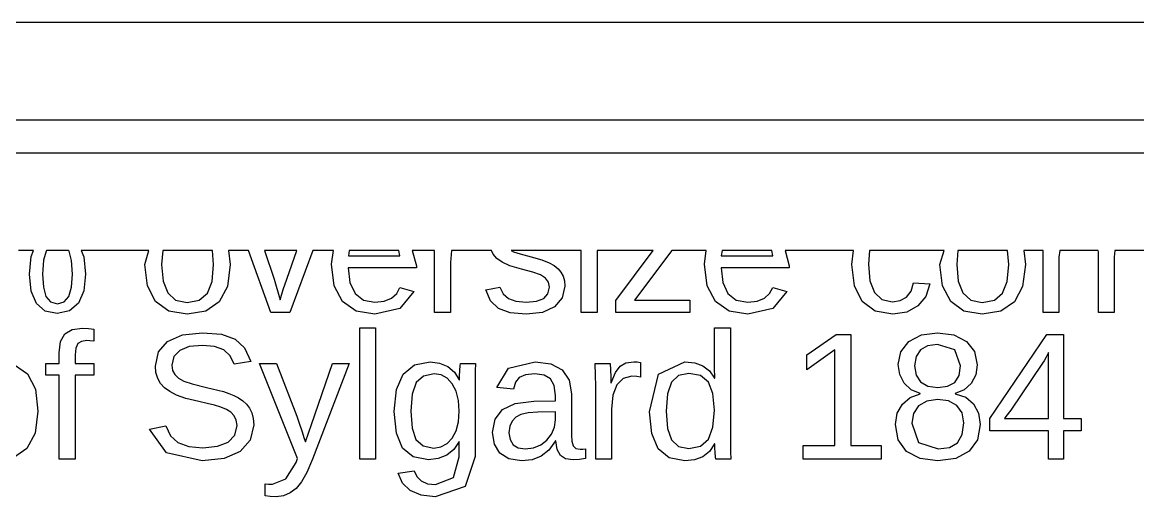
# Model space of a CAD drawing. Extents: x -25 to 123, y -44 to 109.
# Drawn here: x 37.31 to 54.83, y -10.51 to -3.07 of the extents above; entities that cross this region are included whole.
import ezdxf

# ---------------------------------------------------------------- set-up
doc = ezdxf.new("R2010")
doc.units = 0

msp = doc.modelspace()

# ---------------------------------------------------------------- linework, layer by layer
for p, q in [((-7.66949, -3.06779), (99.7035, -3.06779)), ((101.237, -4.6017), (-9.2034, -4.6017)), ((-9.71469, -5.11299), (101.749, -5.11299)), ((37.4869, -6.6469), (37.2468, -6.6469)), ((37.4481, -6.7419), (37.4869, -6.6469)), ((37.6816, -6.65575), (37.6395, -6.80103)), ((37.6896, -6.6469), (37.6816, -6.65575)), ((38.0343, -6.6469), (37.6896, -6.6469)), ((38.0436, -6.65784), (38.0343, -6.6469)), ((39.2983, -6.6469), (38.2355, -6.6469)), ((38.2355, -6.6469), (38.2759, -6.74712)), ((39.2345, -6.86795), (39.2983, -6.6469)), ((39.517, -6.6469), (39.4966, -6.86795)), ((40.2945, -6.6469), (39.517, -6.6469)), ((40.3135, -6.86795), (40.2945, -6.6469)), ((40.8594, -6.6469), (40.5497, -6.6469)), ((40.5497, -6.6469), (40.5756, -6.86795)), ((41.2127, -7.61964), (40.8594, -6.6469)), ((41.6196, -6.6469), (41.1124, -6.6469)), ((41.1124, -6.6469), (41.264, -7.09538)), ((41.4624, -7.09814), (41.6196, -6.6469)), ((41.8713, -6.6469), (41.5081, -7.61964)), ((42.1938, -6.6469), (41.8713, -6.6469)), ((42.1656, -6.85963), (42.1938, -6.6469)), ((42.445, -6.6469), (42.4305, -6.73064)), ((43.2239, -6.6469), (42.445, -6.6469)), ((43.2405, -6.73064), (43.2239, -6.6469)), ((43.7846, -6.6469), (43.4316, -6.6469)), ((43.4316, -6.6469), (43.4984, -6.88875)), ((43.7846, -7.61964), (43.7846, -6.6469)), ((44.052, -6.6469), (44.0343, -6.83745)), ((44.6761, -6.6469), (44.052, -6.6469)), ((44.7015, -6.70291), (44.6761, -6.6469)), ((46.0884, -6.6469), (44.9892, -6.6469)), ((44.9892, -6.6469), (45.0246, -6.66685)), ((46.0884, -7.61964), (46.0884, -6.6469)), ((47.2174, -6.6469), (46.3381, -6.6469)), ((46.3381, -6.6469), (46.3381, -7.61964)), ((46.6298, -7.42963), (47.2174, -6.6469)), ((47.5103, -6.6469), (46.9239, -7.42685)), ((48.0506, -6.6469), (47.5103, -6.6469)), ((48.0224, -6.85963), (48.0506, -6.6469)), ((48.3018, -6.6469), (48.2873, -6.73064)), ((49.0807, -6.6469), (48.3018, -6.6469)), ((49.0972, -6.73064), (49.0807, -6.6469)), ((50.3634, -6.6469), (49.2884, -6.6469)), ((49.2884, -6.6469), (49.3552, -6.88875)), ((50.3359, -6.86795), (50.3634, -6.6469)), ((50.6145, -6.6469), (50.5966, -6.8624)), ((51.7853, -6.6469), (50.6145, -6.6469)), ((51.7215, -6.86795), (51.7853, -6.6469)), ((52.004, -6.6469), (51.9836, -6.86795)), ((52.7815, -6.6469), (52.004, -6.6469)), ((52.8005, -6.86795), (52.7815, -6.6469)), ((53.3419, -6.6469), (53.0367, -6.6469)), ((53.0367, -6.6469), (53.0626, -6.86795)), ((53.3419, -7.61964), (53.3419, -6.6469)), ((53.6023, -6.6469), (53.5901, -6.75006)), ((54.2084, -6.6469), (53.6023, -6.6469)), ((54.2101, -6.66824), (54.2084, -6.6469)), ((54.4688, -6.6469), (54.457, -6.75006)), ((55.0752, -6.6469), (54.4688, -6.6469)), ((37.4216, -7.01772), (37.4481, -6.7419)), ((37.6395, -6.80103), (37.6255, -7.01772)), ((38.0837, -6.80363), (38.0436, -6.65784)), ((38.097, -7.01772), (38.0837, -6.80363)), ((38.2759, -6.74712), (38.3023, -7.01772)), ((42.4305, -6.73064), (43.2405, -6.73064)), ((44.7627, -6.77347), (44.7015, -6.70291)), ((44.8436, -6.8326), (44.7627, -6.77347)), ((45.0246, -6.66685), (45.1259, -6.70152)), ((45.1259, -6.70152), (45.2992, -6.74728)), ((45.2992, -6.74728), (45.4698, -6.79532)), ((45.4698, -6.79532), (45.5849, -6.83954)), ((48.2873, -6.73064), (49.0972, -6.73064)), ((53.5901, -6.75006), (53.5901, -7.61964)), ((54.2101, -7.61964), (54.2101, -6.66824)), ((54.457, -6.75006), (54.457, -7.61964)), ((39.2764, -7.202), (39.2345, -6.86795)), ((39.4966, -6.86795), (39.5207, -7.12779)), ((40.2894, -7.13387), (40.3135, -6.86795)), ((40.5756, -6.86795), (40.5323, -7.21155)), ((42.2091, -7.20253), (42.1656, -6.85963)), ((43.4984, -6.92201), (42.4277, -6.92201)), ((42.4277, -6.92201), (42.4544, -7.15051)), ((43.4984, -6.88875), (43.4984, -6.92201)), ((44.0343, -6.83745), (44.0343, -7.61964)), ((44.9655, -6.88651), (44.8436, -6.8326)), ((45.1494, -6.94144), (44.9655, -6.88651)), ((45.3284, -6.98859), (45.1494, -6.94144)), ((45.4455, -7.0295), (45.3284, -6.98859)), ((45.5849, -6.83954), (45.6631, -6.88408)), ((45.6631, -6.88408), (45.7229, -6.93312)), ((45.7229, -6.93312), (45.7678, -6.98842)), ((45.7678, -6.98842), (45.8013, -7.0517)), ((48.0659, -7.20253), (48.0224, -6.85963)), ((49.3552, -6.92201), (48.2845, -6.92201)), ((48.2845, -6.92201), (48.3112, -7.15051)), ((49.3552, -6.88875), (49.3552, -6.92201)), ((50.3773, -7.20374), (50.3359, -6.86795)), ((50.5966, -6.8624), (50.6202, -7.12314)), ((51.7634, -7.202), (51.7215, -6.86795)), ((51.9836, -6.86795), (52.0077, -7.12779)), ((52.7764, -7.13387), (52.8005, -6.86795)), ((53.0626, -6.86795), (53.0193, -7.21155)), ((37.4492, -7.28661), (37.4216, -7.01772)), ((37.6255, -7.01772), (37.6392, -7.2242)), ((38.0828, -7.22246), (38.097, -7.01772)), ((38.3023, -7.01772), (38.2742, -7.2814)), ((39.5207, -7.12779), (39.593, -7.31381)), ((40.2171, -7.31868), (40.2894, -7.13387)), ((41.264, -7.09538), (41.297, -7.20529)), ((41.4083, -7.2618), (41.4624, -7.09814)), ((42.4544, -7.15051), (42.5345, -7.32008)), ((45.5253, -7.08012), (45.4455, -7.0295)), ((45.5711, -7.14392), (45.5253, -7.08012)), ((45.5863, -7.22435), (45.5711, -7.14392)), ((45.8013, -7.0517), (45.8221, -7.12364)), ((45.8221, -7.12364), (45.829, -7.20494)), ((48.3112, -7.15051), (48.3913, -7.32008)), ((50.6202, -7.12314), (50.6909, -7.30621)), ((51.2701, -7.28679), (51.3081, -7.15642)), ((51.3081, -7.15642), (51.5605, -7.17305)), ((51.5605, -7.17305), (51.4998, -7.36757)), ((52.0077, -7.12779), (52.08, -7.31381)), ((52.7041, -7.31868), (52.7764, -7.13387)), ((37.5319, -7.48026), (37.4492, -7.28661)), ((37.6392, -7.2242), (37.6803, -7.36929)), ((38.0401, -7.3679), (38.0828, -7.22246)), ((38.2742, -7.2814), (38.1899, -7.4761)), ((39.4023, -7.44696), (39.2764, -7.202)), ((39.593, -7.31381), (39.7169, -7.42564)), ((40.0886, -7.42685), (40.2171, -7.31868)), ((40.5323, -7.21155), (40.4023, -7.45459)), ((41.297, -7.20529), (41.3597, -7.42407)), ((41.3597, -7.42407), (41.4083, -7.2618)), ((42.3397, -7.44905), (42.2091, -7.20253)), ((42.5345, -7.32008), (42.6659, -7.42513)), ((43.1066, -7.39496), (43.1886, -7.32111)), ((43.1886, -7.32111), (43.2391, -7.22992)), ((43.4582, -7.29233), (43.2381, -7.55859)), ((43.2391, -7.22992), (43.4582, -7.29233)), ((44.5905, -7.26736), (44.8111, -7.22435)), ((44.6628, -7.43707), (44.5905, -7.26736)), ((44.8111, -7.22435), (44.8599, -7.3289)), ((44.8599, -7.3289), (44.9428, -7.4012)), ((45.4982, -7.39911), (45.5643, -7.32631)), ((45.5643, -7.32631), (45.5863, -7.22435)), ((45.829, -7.20494), (45.789, -7.39287)), ((48.1965, -7.44905), (48.0659, -7.20253)), ((48.3913, -7.32008), (48.5227, -7.42513)), ((48.9634, -7.39496), (49.0454, -7.32111)), ((49.0454, -7.32111), (49.0959, -7.22992)), ((49.315, -7.29233), (49.0948, -7.55859)), ((49.0959, -7.22992), (49.315, -7.29233)), ((50.5016, -7.44835), (50.3773, -7.20374)), ((50.6909, -7.30621), (50.8091, -7.41437)), ((51.1978, -7.37831), (51.2701, -7.28679)), ((51.8893, -7.44696), (51.7634, -7.202)), ((52.08, -7.31381), (52.2039, -7.42564)), ((52.5756, -7.42685), (52.7041, -7.31868)), ((53.0193, -7.21155), (52.8892, -7.45459)), ((37.6686, -7.59727), (37.5319, -7.48026)), ((37.6803, -7.36929), (37.7529, -7.45511)), ((37.7529, -7.45511), (37.8613, -7.48372)), ((37.8613, -7.48372), (37.967, -7.45476)), ((37.967, -7.45476), (38.0401, -7.3679)), ((38.1899, -7.4761), (38.0509, -7.59624)), ((39.6103, -7.59726), (39.4023, -7.44696)), ((39.7169, -7.42564), (39.896, -7.46292)), ((39.896, -7.46292), (40.0886, -7.42685)), ((40.4023, -7.45459), (40.1897, -7.59917)), ((42.5534, -7.59778), (42.3397, -7.44905)), ((42.6659, -7.42513), (42.8466, -7.46016)), ((42.8466, -7.46016), (42.9927, -7.44385)), ((42.9927, -7.44385), (43.1066, -7.39496)), ((44.7881, -7.55515), (44.6628, -7.43707)), ((44.9428, -7.4012), (45.062, -7.44333)), ((45.062, -7.44333), (45.2202, -7.45737)), ((45.2202, -7.45737), (45.3847, -7.44281)), ((45.3847, -7.44281), (45.4982, -7.39911)), ((45.6688, -7.53226), (45.4766, -7.61859)), ((45.789, -7.39287), (45.6688, -7.53226)), ((46.6298, -7.61964), (46.6298, -7.42963)), ((46.9239, -7.42685), (47.7935, -7.42685)), ((47.7935, -7.42685), (47.7935, -7.61964)), ((48.4102, -7.59778), (48.1965, -7.44905)), ((48.5227, -7.42513), (48.7034, -7.46016)), ((48.7034, -7.46016), (48.8495, -7.44385)), ((48.8495, -7.44385), (48.9634, -7.39496)), ((50.7046, -7.59761), (50.5016, -7.44835)), ((50.8091, -7.41437), (50.9752, -7.45044)), ((50.9752, -7.45044), (51.0974, -7.4324)), ((51.0974, -7.4324), (51.1978, -7.37831)), ((51.376, -7.5184), (51.1999, -7.61513)), ((51.4998, -7.36757), (51.376, -7.5184)), ((52.0973, -7.59726), (51.8893, -7.44696)), ((52.2039, -7.42564), (52.383, -7.46292)), ((52.383, -7.46292), (52.5756, -7.42685)), ((52.8892, -7.45459), (52.6767, -7.59917)), ((37.8585, -7.63629), (37.6686, -7.59727)), ((38.0509, -7.59624), (37.8585, -7.63629)), ((39.8988, -7.64737), (39.6103, -7.59726)), ((40.1897, -7.59917), (39.8988, -7.64737)), ((41.5081, -7.61964), (41.2127, -7.61964)), ((42.8466, -7.64737), (42.5534, -7.59778)), ((43.2381, -7.55859), (42.8466, -7.64737)), ((44.0343, -7.61964), (43.7846, -7.61964)), ((44.9721, -7.6243), (44.7881, -7.55515)), ((45.2202, -7.64737), (44.9721, -7.6243)), ((45.4766, -7.61859), (45.2202, -7.64737)), ((46.3381, -7.61964), (46.0884, -7.61964)), ((47.7935, -7.61964), (46.6298, -7.61964)), ((48.7034, -7.64737), (48.4102, -7.59778)), ((49.0948, -7.55859), (48.7034, -7.64737)), ((50.9821, -7.64737), (50.7046, -7.59761)), ((51.1999, -7.61513), (50.9821, -7.64737)), ((52.3858, -7.64737), (52.0973, -7.59726)), ((52.6767, -7.59917), (52.3858, -7.64737)), ((53.5901, -7.61964), (53.3419, -7.61964)), ((54.457, -7.61964), (54.2101, -7.61964)), ((38.0928, -7.88765), (38.2547, -7.86511)), ((38.2547, -7.86511), (38.3507, -7.86928)), ((38.3507, -7.86928), (38.4308, -7.88176)), ((38.4308, -7.88176), (38.4308, -8.07175)), ((42.6075, -9.92049), (42.6075, -7.86234)), ((42.6075, -7.86234), (42.8572, -7.86234)), ((42.8572, -7.86234), (42.8572, -9.92049)), ((48.1803, -8.48505), (48.1803, -7.86234)), ((48.1803, -7.86234), (48.4299, -7.86234)), ((48.4299, -7.86234), (48.4299, -9.61121)), ((37.9111, -8.07419), (37.9787, -7.95528)), ((37.9787, -7.95528), (38.0928, -7.88765)), ((39.5915, -8.07317), (39.825, -7.97121)), ((39.825, -7.97121), (40.1414, -7.93723)), ((40.1414, -7.93723), (40.4351, -7.96272)), ((40.4351, -7.96272), (40.6504, -8.03917)), ((40.6504, -8.03917), (40.8002, -8.177)), ((49.6283, -8.28395), (50.0902, -7.96635)), ((50.0902, -7.96635), (50.3204, -7.96635)), ((50.3204, -7.96635), (50.3204, -9.7083)), ((51.2342, -8.07594), (51.4299, -7.97191)), ((51.4299, -7.97191), (51.6829, -7.93723)), ((51.6829, -7.93723), (51.941, -7.97121)), ((51.941, -7.97121), (52.1385, -8.07317)), ((52.5058, -9.28389), (53.4004, -7.96635)), ((53.4004, -7.96635), (53.6625, -7.96635)), ((53.6625, -7.96635), (53.6625, -9.28111)), ((37.8885, -8.25069), (37.9111, -8.07419)), ((38.1489, -8.17751), (38.1382, -8.28534)), ((38.1812, -8.10921), (38.1489, -8.17751)), ((38.2374, -8.0728), (38.1812, -8.10921)), ((38.3199, -8.06065), (38.2374, -8.0728)), ((38.3719, -8.06343), (38.3199, -8.06065)), ((38.4308, -8.07175), (38.3719, -8.06343)), ((39.4474, -8.23784), (39.5915, -8.07317)), ((39.7808, -8.21461), (39.6882, -8.31136)), ((39.932, -8.15636), (39.7808, -8.21461)), ((40.1387, -8.13695), (39.932, -8.15636)), ((40.329, -8.15445), (40.1387, -8.13695)), ((40.4729, -8.20699), (40.329, -8.15445)), ((40.5741, -8.29836), (40.4729, -8.20699)), ((40.8002, -8.177), (40.8973, -8.38657)), ((50.0694, -8.2049), (49.6283, -8.51971)), ((50.0694, -9.7083), (50.0694, -8.2049)), ((51.1089, -8.23576), (51.2342, -8.07594)), ((51.4145, -8.20628), (51.3453, -8.30995)), ((51.5277, -8.14388), (51.4145, -8.20628)), ((51.6829, -8.12308), (51.5277, -8.14388)), ((51.9554, -8.20595), (51.6829, -8.12308)), ((52.0462, -8.45454), (51.9554, -8.20595)), ((52.1385, -8.07317), (52.2638, -8.23299)), ((52.2638, -8.23299), (52.3056, -8.44067)), ((37.8885, -8.41988), (37.8885, -8.25069)), ((38.1382, -8.28534), (38.1382, -8.41988)), ((39.3994, -8.46008), (39.4474, -8.23784)), ((39.6882, -8.31136), (39.6574, -8.44621)), ((40.6366, -8.43236), (40.5741, -8.29836)), ((40.8973, -8.38657), (40.6366, -8.43236)), ((43.4667, -8.44362), (43.7148, -8.3963)), ((43.7148, -8.3963), (43.8637, -8.41449)), ((44.9448, -8.49338), (45.3643, -8.39215)), ((45.3643, -8.39215), (45.6122, -8.42456)), ((46.7899, -8.40982), (46.9154, -8.39215)), ((46.9154, -8.39215), (46.9657, -8.39561)), ((46.9657, -8.39561), (47.0166, -8.40601)), ((47.0166, -8.40601), (47.0166, -8.63484)), ((47.2989, -8.58839), (47.7129, -8.39215)), ((47.7129, -8.39215), (47.8693, -8.40775)), ((47.8693, -8.40775), (47.9972, -8.45456)), ((49.6283, -8.51971), (49.6283, -8.28395)), ((51.0671, -8.4379), (51.1089, -8.23576)), ((51.3453, -8.30995), (51.3223, -8.45454)), ((53.3563, -8.37686), (53.3338, -8.41295)), ((53.3879, -8.3214), (53.3563, -8.37686)), ((53.4156, -8.27043), (53.3879, -8.3214)), ((53.4267, -8.24789), (53.4156, -8.27043)), ((53.4267, -9.28111), (53.4267, -8.24789)), ((37.1852, -8.43947), (37.3929, -8.58145)), ((37.3929, -8.58145), (37.5146, -8.82294)), ((37.6777, -8.60155), (37.6777, -8.41988)), ((37.6777, -8.41988), (37.8885, -8.41988)), ((38.1382, -8.41988), (38.4308, -8.41988)), ((38.4308, -8.41988), (38.4308, -8.60155)), ((39.4086, -8.56343), (39.3994, -8.46008)), ((39.4362, -8.65427), (39.4086, -8.56343)), ((39.6574, -8.44621), (39.6693, -8.52856)), ((39.6693, -8.52856), (39.7052, -8.59532)), ((41.6311, -9.91354), (41.0361, -8.41988)), ((41.0361, -8.41988), (41.3024, -8.41988)), ((41.3024, -8.41988), (41.6186, -9.24922)), ((41.8516, -9.37544), (42.1803, -8.41988)), ((42.4438, -8.41988), (41.8668, -9.92049)), ((42.1803, -8.41988), (42.4438, -8.41988)), ((43.2911, -8.58562), (43.4667, -8.44362)), ((43.7758, -8.58214), (43.6104, -8.61681)), ((43.8849, -8.59966), (43.7758, -8.58214)), ((43.8637, -8.41449), (43.9915, -8.4691)), ((43.9915, -8.4691), (44.0953, -8.55734)), ((44.0953, -8.55734), (44.1725, -8.67644)), ((44.1766, -8.61958), (44.1808, -8.53221)), ((44.1808, -8.53221), (44.1863, -8.4528)), ((44.1863, -8.4528), (44.1919, -8.41988)), ((44.1919, -8.41988), (44.429, -8.41988)), ((44.4228, -8.53499), (44.4207, -8.73055)), ((44.429, -8.41988), (44.4228, -8.53499)), ((44.7624, -8.7971), (44.9448, -8.49338)), ((45.3588, -8.58214), (45.2139, -8.59636)), ((45.503, -8.6019), (45.3588, -8.58214)), ((45.6122, -8.42456), (45.7901, -8.52182)), ((45.7901, -8.52182), (45.8972, -8.68044)), ((46.3128, -8.60295), (46.3065, -8.41988)), ((46.3065, -8.41988), (46.5423, -8.41988)), ((46.5423, -8.41988), (46.5506, -8.62408)), ((46.5589, -8.72638), (46.6231, -8.5641)), ((46.6231, -8.5641), (46.6962, -8.46286)), ((46.6962, -8.46286), (46.7899, -8.40982)), ((47.7795, -8.5766), (47.6171, -8.61143)), ((47.9605, -8.61127), (47.7795, -8.5766)), ((47.9972, -8.45456), (48.0999, -8.53534)), ((48.0999, -8.53534), (48.1803, -8.65286)), ((48.1831, -8.65286), (48.1803, -8.48505)), ((51.0901, -8.59497), (51.0671, -8.4379)), ((51.3223, -8.45454), (51.346, -8.60242)), ((52.0232, -8.6111), (52.0462, -8.45454)), ((52.3056, -8.44067), (52.2823, -8.59773)), ((53.3338, -8.41295), (52.8331, -9.15076)), ((37.8885, -8.60155), (37.6777, -8.60155)), ((37.8885, -9.92049), (37.8885, -8.60155)), ((38.4308, -8.60155), (38.1382, -8.60155)), ((38.1382, -8.60155), (38.1382, -9.92049)), ((39.4811, -8.73349), (39.4362, -8.65427)), ((39.5423, -8.80197), (39.4811, -8.73349)), ((39.7052, -8.59532), (39.7636, -8.64975)), ((39.7636, -8.64975), (39.8432, -8.69518)), ((39.8432, -8.69518), (39.9781, -8.74075)), ((39.9781, -8.74075), (40.2025, -8.79572)), ((43.1866, -8.82712), (43.2911, -8.58562)), ((43.4971, -8.72083), (43.4315, -8.90251)), ((43.6104, -8.61681), (43.4971, -8.72083)), ((43.9818, -8.65219), (43.8849, -8.59966)), ((44.0624, -8.73782), (43.9818, -8.65219)), ((44.1225, -8.85466), (44.0624, -8.73782)), ((44.1725, -8.67644), (44.1752, -8.67644)), ((44.1752, -8.67644), (44.1766, -8.61958)), ((44.4207, -8.73055), (44.4207, -9.87749)), ((45.0536, -8.71286), (45.0231, -8.82069)), ((45.1147, -8.63902), (45.0536, -8.71286)), ((45.2139, -8.59636), (45.1147, -8.63902)), ((45.6029, -8.66121), (45.503, -8.6019)), ((45.6611, -8.76625), (45.6029, -8.66121)), ((45.8972, -8.68044), (45.933, -8.89696)), ((46.3148, -8.76938), (46.3128, -8.60295)), ((46.5506, -8.62408), (46.5534, -8.72638)), ((46.5534, -8.72638), (46.5589, -8.72638)), ((46.6463, -8.75482), (46.585, -8.9176)), ((46.7465, -8.65443), (46.6463, -8.75482)), ((46.8835, -8.62097), (46.7465, -8.65443)), ((46.9584, -8.62445), (46.8835, -8.62097)), ((47.0166, -8.63484), (46.9584, -8.62445)), ((47.1609, -9.17711), (47.2989, -8.58839)), ((47.507, -8.71599), (47.444, -8.89886)), ((47.6171, -8.61143), (47.507, -8.71599)), ((48.0846, -8.71529), (47.9605, -8.61127)), ((48.1564, -8.89384), (48.0846, -8.71529)), ((48.1803, -8.65286), (48.1831, -8.65286)), ((51.1593, -8.73055), (51.0901, -8.59497)), ((51.2684, -8.83351), (51.1593, -8.73055)), ((51.346, -8.60242), (51.4173, -8.71045)), ((51.4173, -8.71045), (51.5319, -8.77649)), ((51.8408, -8.77823), (51.954, -8.71738)), ((51.954, -8.71738), (52.0232, -8.6111)), ((52.2126, -8.73332), (52.1027, -8.83492)), ((52.2823, -8.59773), (52.2126, -8.73332)), ((37.5146, -8.82294), (37.5552, -9.16879)), ((39.6243, -8.86212), (39.5423, -8.80197)), ((39.7316, -8.9164), (39.6243, -8.86212)), ((39.8795, -8.9677), (39.7316, -8.9164)), ((40.2025, -8.79572), (40.2924, -8.81668)), ((40.2924, -8.81668), (40.382, -8.83801)), ((40.382, -8.83801), (40.4696, -8.86159)), ((40.4696, -8.86159), (40.5533, -8.88933)), ((40.5533, -8.88933), (40.6326, -8.92175)), ((40.6326, -8.92175), (40.7066, -8.95938)), ((43.1517, -9.17294), (43.1866, -8.82712)), ((43.4315, -8.90251), (43.4097, -9.17017)), ((44.16, -8.99977), (44.1225, -8.85466)), ((45.0231, -8.82069), (44.7624, -8.7971)), ((45.6805, -8.92332), (45.6611, -8.76625)), ((45.6805, -9.00514), (45.6805, -8.92332)), ((45.933, -8.89696), (45.933, -9.54324)), ((46.3148, -9.92049), (46.3148, -8.76938)), ((46.585, -8.9176), (46.5645, -9.13829)), ((47.444, -8.89886), (47.4231, -9.16879)), ((48.1803, -9.15215), (48.1564, -8.89384)), ((51.2557, -8.95174), (51.411, -8.89835)), ((51.411, -8.89281), (51.2684, -8.83351)), ((51.411, -8.89835), (51.411, -8.89281)), ((51.5319, -8.77649), (51.6856, -8.79851)), ((51.6856, -8.79851), (51.8408, -8.77823)), ((52.1027, -8.83492), (51.9589, -8.89003)), ((51.9589, -8.89003), (51.9589, -8.8956)), ((51.9589, -8.8956), (52.1253, -8.95053)), ((40.0832, -9.01901), (39.8795, -8.9677)), ((40.2104, -9.04849), (40.0832, -9.01901)), ((40.3259, -9.0759), (40.2104, -9.04849)), ((40.4278, -9.10536), (40.3259, -9.0759)), ((40.5145, -9.14107), (40.4278, -9.10536)), ((40.7066, -8.95938), (40.7733, -9.0041)), ((40.7733, -9.0041), (40.8307, -9.05786)), ((40.8307, -9.05786), (40.8777, -9.12131)), ((44.1725, -9.17017), (44.16, -8.99977)), ((44.8491, -9.14383), (45.0493, -9.04814)), ((45.0493, -9.04814), (45.3435, -9.01068)), ((45.3435, -9.01068), (45.6805, -9.00514)), ((51.0487, -9.20209), (51.1309, -9.05647)), ((51.1309, -9.05647), (51.2557, -8.95174)), ((51.3861, -9.0849), (51.306, -9.20261)), ((51.5137, -9.01051), (51.3861, -9.0849)), ((51.6829, -8.98572), (51.5137, -9.01051)), ((51.8566, -9.00879), (51.6829, -8.98572)), ((51.9866, -9.07796), (51.8566, -9.00879)), ((52.0677, -9.19255), (51.9866, -9.07796)), ((52.1253, -8.95053), (52.2501, -9.05438)), ((52.2501, -9.05438), (52.3281, -9.19879)), ((37.5552, -9.16879), (37.5118, -9.51239)), ((40.5847, -9.18509), (40.5145, -9.14107)), ((40.6373, -9.23952), (40.5847, -9.18509)), ((40.67, -9.30817), (40.6373, -9.23952)), ((40.8777, -9.12131), (40.9132, -9.19516)), ((40.9132, -9.19516), (40.9356, -9.28111)), ((40.9356, -9.28111), (40.9431, -9.38098)), ((41.6186, -9.24922), (41.6352, -9.29568)), ((43.1841, -9.51308), (43.1517, -9.17294)), ((43.4097, -9.17017), (43.4301, -9.43472)), ((44.16, -9.33678), (44.1725, -9.17017)), ((44.7342, -9.29568), (44.8491, -9.14383)), ((45.0601, -9.26379), (45.001, -9.32411)), ((45.1403, -9.2215), (45.0601, -9.26379)), ((45.2525, -9.19585), (45.1403, -9.2215)), ((45.4073, -9.18544), (45.2525, -9.19585)), ((45.6805, -9.17989), (45.4073, -9.18544)), ((45.6805, -9.3033), (45.6805, -9.17989)), ((46.5645, -9.13829), (46.5645, -9.92049)), ((47.1944, -9.5162), (47.1609, -9.17711)), ((47.4231, -9.16879), (47.4439, -9.43889)), ((48.1564, -9.42084), (48.1803, -9.15215)), ((51.0213, -9.3782), (51.0487, -9.20209)), ((51.306, -9.20261), (51.2793, -9.35741)), ((52.0948, -9.35187), (52.0677, -9.19255)), ((52.3281, -9.19879), (52.3541, -9.37544)), ((52.5058, -9.47806), (52.5058, -9.28389)), ((52.7582, -9.25339), (52.736, -9.28111)), ((52.736, -9.28111), (53.4267, -9.28111)), ((52.8331, -9.15076), (52.7582, -9.25339)), ((53.6625, -9.28111), (53.9371, -9.28111)), ((53.9371, -9.28111), (53.9371, -9.47806)), ((39.3079, -9.45171), (39.5645, -9.40039)), ((39.5717, -9.8241), (39.3079, -9.45171)), ((39.5645, -9.40039), (39.6338, -9.55312)), ((40.6461, -9.5448), (40.6809, -9.39485)), ((40.6809, -9.39485), (40.67, -9.30817)), ((40.9431, -9.38098), (40.8902, -9.62091)), ((41.6352, -9.29568), (41.6557, -9.35445)), ((41.6557, -9.35445), (41.6976, -9.47667)), ((41.7545, -9.64865), (41.8516, -9.37544)), ((43.4301, -9.43472), (43.4915, -9.61259)), ((44.1225, -9.47876), (44.16, -9.33678)), ((44.6958, -9.50163), (44.7342, -9.29568)), ((44.9646, -9.40421), (44.9524, -9.5058)), ((45.001, -9.32411), (44.9646, -9.40421)), ((45.6188, -9.5273), (45.6651, -9.41687)), ((45.6651, -9.41687), (45.6805, -9.3033)), ((47.4439, -9.43889), (47.5063, -9.61952)), ((48.0846, -9.60843), (48.1564, -9.42084)), ((51.0655, -9.62021), (51.0213, -9.3782)), ((51.2793, -9.35741), (51.3822, -9.6601)), ((52.0698, -9.53648), (52.0948, -9.35187)), ((52.3541, -9.37544), (52.3111, -9.61606)), ((37.5118, -9.51239), (37.3818, -9.75543)), ((39.6338, -9.55312), (39.7531, -9.65904)), ((40.5415, -9.65349), (40.6461, -9.5448)), ((40.8902, -9.62091), (40.7315, -9.7998)), ((41.6976, -9.47667), (41.7382, -9.59663)), ((41.7382, -9.59663), (41.7545, -9.64865)), ((43.2814, -9.74852), (43.1841, -9.51308)), ((43.4915, -9.61259), (43.6024, -9.71347)), ((43.9811, -9.67778), (44.0622, -9.59334)), ((44.0622, -9.59334), (44.1225, -9.47876)), ((44.7243, -9.68748), (44.6958, -9.50163)), ((44.9524, -9.5058), (44.9689, -9.61398)), ((44.9689, -9.61398), (45.0183, -9.69443)), ((45.4503, -9.69858), (45.5458, -9.62456)), ((45.5458, -9.62456), (45.6188, -9.5273)), ((45.6805, -9.63339), (45.5771, -9.78024)), ((45.6889, -9.63339), (45.6805, -9.63339)), ((45.7109, -9.7681), (45.6889, -9.63339)), ((45.933, -9.54324), (45.9402, -9.64052)), ((47.2948, -9.75682), (47.1944, -9.5162)), ((47.5063, -9.61952), (47.6155, -9.72147)), ((47.9598, -9.71869), (48.0846, -9.60843)), ((48.4299, -9.61121), (48.432, -9.80573)), ((51.1981, -9.7998), (51.0655, -9.62021)), ((51.9949, -9.66322), (52.0698, -9.53648)), ((52.3111, -9.61606), (52.1821, -9.79704)), ((53.4267, -9.47806), (52.5058, -9.47806)), ((53.4267, -9.92049), (53.4267, -9.47806)), ((53.9371, -9.47806), (53.6625, -9.47806)), ((53.6625, -9.47806), (53.6625, -9.92049)), ((37.3818, -9.75543), (37.1693, -9.90001)), ((39.7531, -9.65904), (39.9233, -9.72093)), ((39.9233, -9.72093), (40.1456, -9.74156)), ((40.1456, -9.74156), (40.3729, -9.71954)), ((40.3729, -9.71954), (40.5415, -9.65349)), ((40.7315, -9.7998), (40.4769, -9.91112)), ((43.4476, -9.88582), (43.2814, -9.74852)), ((43.6024, -9.71347), (43.7717, -9.74712)), ((43.7717, -9.74712), (43.8829, -9.72978)), ((43.8829, -9.72978), (43.9811, -9.67778)), ((44.0858, -9.7681), (43.9755, -9.85878)), ((44.1697, -9.64172), (44.0858, -9.7681)), ((44.1725, -9.64172), (44.1697, -9.64172)), ((44.1725, -9.88304), (44.1725, -9.64172)), ((44.8096, -9.82895), (44.7243, -9.68748)), ((45.0183, -9.69443), (45.0982, -9.74435)), ((45.0982, -9.74435), (45.2062, -9.761)), ((45.2062, -9.761), (45.3359, -9.74541)), ((45.3359, -9.74541), (45.4503, -9.69858)), ((45.5771, -9.78024), (45.458, -9.8768)), ((45.7603, -9.86154), (45.7109, -9.7681)), ((45.9402, -9.64052), (45.9621, -9.71039)), ((45.9621, -9.71039), (46.0044, -9.7525)), ((46.0044, -9.7525), (46.073, -9.76654)), ((46.073, -9.76654), (46.1115, -9.76411)), ((46.1115, -9.76411), (46.1548, -9.75682)), ((46.1548, -9.75682), (46.1548, -9.91216)), ((47.4662, -9.90038), (47.2948, -9.75682)), ((47.6155, -9.72147), (47.7767, -9.75543)), ((47.7767, -9.75543), (47.9598, -9.71869)), ((48.0997, -9.80295), (47.9965, -9.88582)), ((48.1803, -9.67917), (48.0997, -9.80295)), ((48.1859, -9.67917), (48.1803, -9.67917)), ((48.1871, -9.74297), (48.1859, -9.67917)), ((48.1907, -9.81784), (48.1871, -9.74297)), ((48.432, -9.80573), (48.4383, -9.92049)), ((49.5715, -9.92049), (49.5715, -9.7083)), ((49.5715, -9.7083), (50.0694, -9.7083)), ((50.3204, -9.7083), (50.7961, -9.7083)), ((50.7961, -9.7083), (50.7961, -9.92049)), ((51.4091, -9.91112), (51.1981, -9.7998)), ((51.3822, -9.6601), (51.6912, -9.761)), ((51.6912, -9.761), (51.869, -9.73656)), ((51.869, -9.73656), (51.9949, -9.66322)), ((52.1821, -9.79704), (51.9727, -9.91043)), ((38.1382, -9.92049), (37.8885, -9.92049)), ((40.1359, -9.94821), (39.5717, -9.8241)), ((40.4769, -9.91112), (40.1359, -9.94821)), ((41.4473, -10.2301), (41.6075, -9.97318)), ((41.6075, -9.97318), (41.6311, -9.91354)), ((41.8668, -9.92049), (41.777, -10.1297)), ((42.8572, -9.92049), (42.6075, -9.92049)), ((43.6871, -9.93158), (43.4476, -9.88582)), ((43.8417, -9.91339), (43.6871, -9.93158)), ((43.9755, -9.85878), (43.8417, -9.91339)), ((44.0792, -10.2107), (44.1725, -9.88304)), ((44.4207, -9.87749), (44.2637, -10.3518)), ((44.9514, -9.9184), (44.8096, -9.82895)), ((45.1494, -9.94821), (44.9514, -9.9184)), ((45.3174, -9.93036), (45.1494, -9.94821)), ((45.458, -9.8768), (45.3174, -9.93036)), ((45.8423, -9.91615), (45.7603, -9.86154)), ((45.9621, -9.93434), (45.8423, -9.91615)), ((46.0595, -9.9288), (45.9621, -9.93434)), ((46.1548, -9.91216), (46.0595, -9.9288)), ((46.5645, -9.92049), (46.3148, -9.92049)), ((47.7129, -9.94821), (47.4662, -9.90038)), ((47.8684, -9.93262), (47.7129, -9.94821)), ((47.9965, -9.88582), (47.8684, -9.93262)), ((48.1954, -9.88373), (48.1907, -9.81784)), ((48.1997, -9.92049), (48.1954, -9.88373)), ((48.4383, -9.92049), (48.1997, -9.92049)), ((50.7961, -9.92049), (49.5715, -9.92049)), ((51.6884, -9.94821), (51.4091, -9.91112)), ((51.9727, -9.91043), (51.6884, -9.94821)), ((53.6625, -9.92049), (53.4267, -9.92049)), ((41.777, -10.1297), (41.6935, -10.2776)), ((43.2141, -10.1396), (43.4652, -10.1035)), ((43.2817, -10.2968), (43.2141, -10.1396)), ((43.4652, -10.1035), (43.5052, -10.1956)), ((41.1221, -10.4947), (41.1221, -10.3074)), ((41.1221, -10.3074), (41.1775, -10.3137)), ((41.1775, -10.3137), (41.2386, -10.3158)), ((41.2386, -10.3158), (41.4473, -10.2301)), ((41.6935, -10.2776), (41.6087, -10.3799)), ((43.4014, -10.4135), (43.2817, -10.2968)), ((43.5052, -10.1956), (43.5754, -10.2637)), ((43.5754, -10.2637), (43.674, -10.3059)), ((43.674, -10.3059), (43.7994, -10.3199)), ((43.7994, -10.3199), (44.0792, -10.2107)), ((41.1997, -10.5061), (41.1221, -10.4947)), ((41.294, -10.5099), (41.1997, -10.5061)), ((41.4111, -10.4955), (41.294, -10.5099)), ((41.5152, -10.4523), (41.4111, -10.4955)), ((41.6087, -10.3799), (41.5152, -10.4523)), ((43.5719, -10.4858), (43.4014, -10.4135)), ((43.7925, -10.5099), (43.5719, -10.4858)), ((44.2637, -10.3518), (43.7925, -10.5099))]:
    msp.add_line(p, q)

doc.saveas('drawing.dxf')
